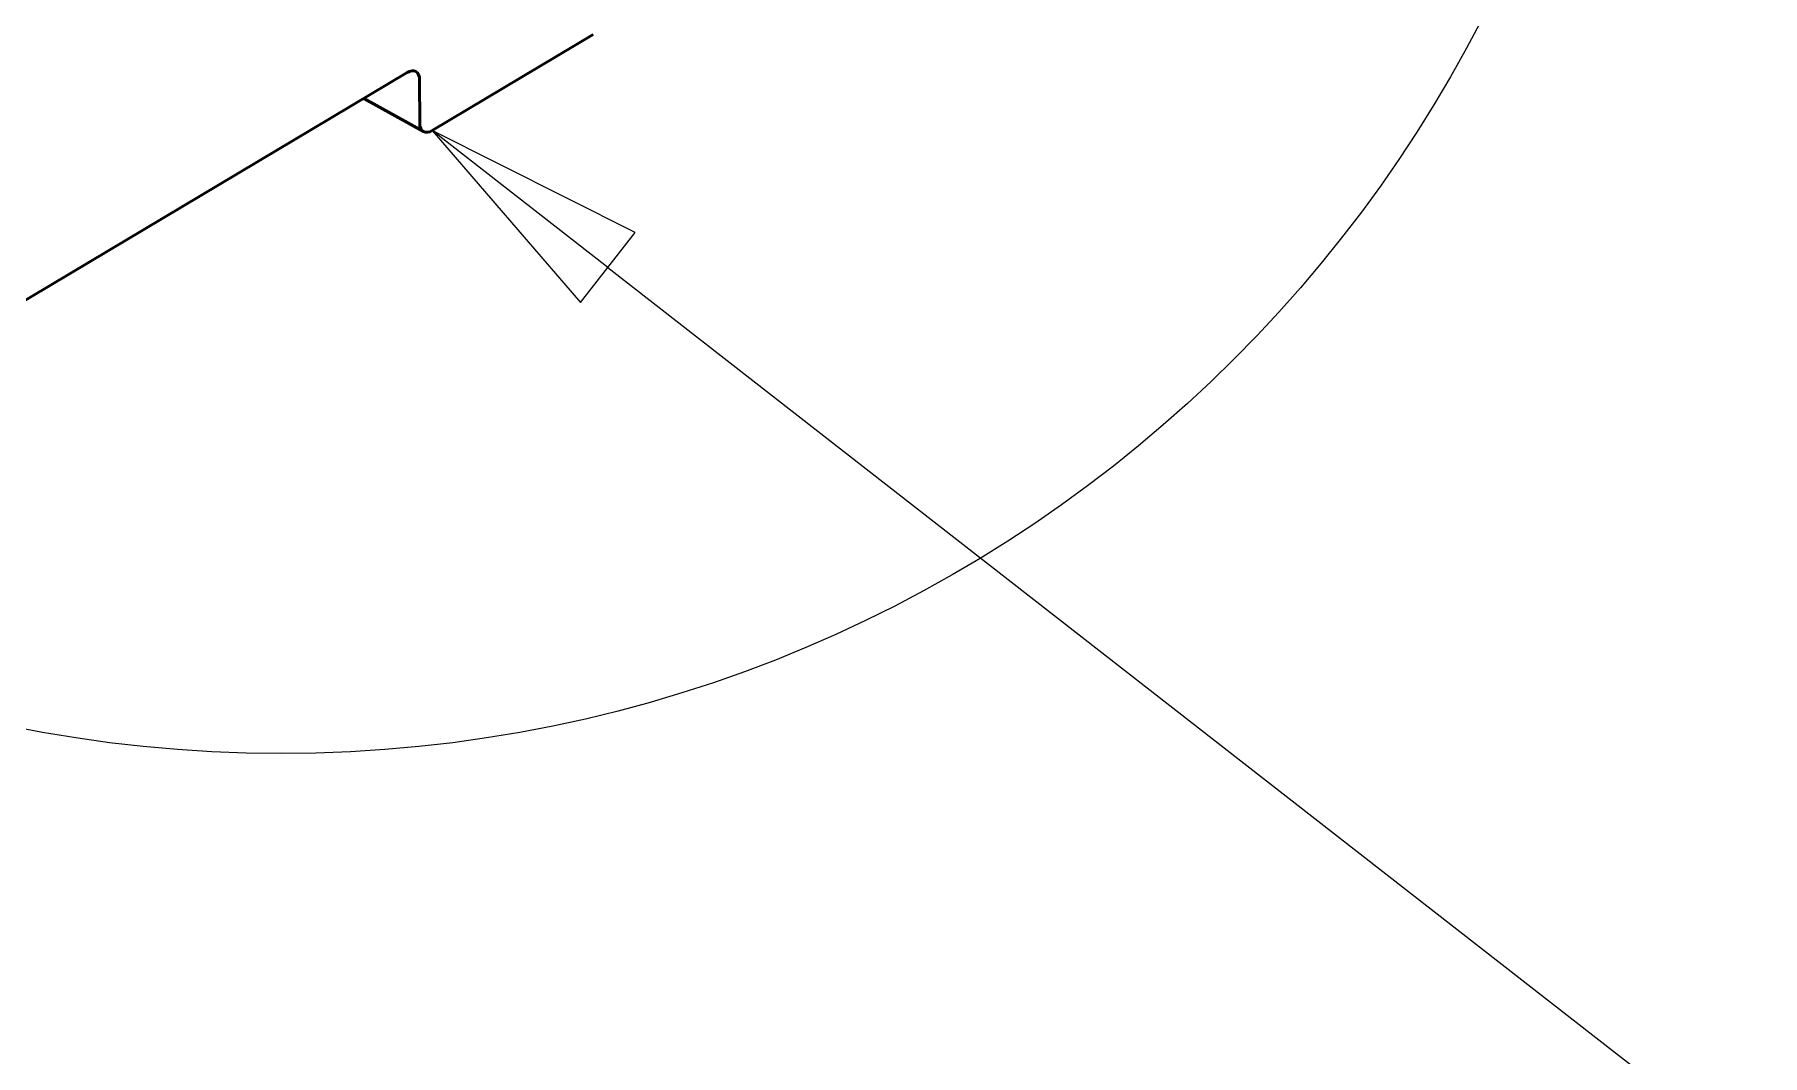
# Model space of a CAD drawing. Header units: millimetres. Extents: x -1901 to 2520, y -3919 to 1782.
# Drawn here: x 2008.3 to 2124.7, y 618.1 to 686.9 of the extents above; entities that cross this region are included whole.
import ezdxf

# ---------------------------------------------------------------- set-up
doc = ezdxf.new("R2010")
doc.units = ezdxf.units.MM
doc.header["$LTSCALE"] = 6
for name, color, linetype, lineweight in [('Detail Boundary (ISO)', 7, 'Continuous', 25), ('Symbol (ISO)', 7, 'Continuous', 25), ('Visible (ISO)', 7, 'Continuous', 50)]:
    doc.layers.add(name, color=color, linetype=linetype, lineweight=lineweight)

# ---------------------------------------------------------------- blocks, each defined once
blk = doc.blocks.new('Balloon24')
at = {"layer": 'Symbol (ISO)'}
for p, q in [((341.152, 111.861), (339.18, 113.398)), ((341.459, 112.255), (339.18, 113.398)), ((339.18, 113.398), (340.844, 111.466)), ((340.844, 111.466), (341.459, 112.255)), ((341.152, 111.861), (360.925, 96.448))]:
    blk.add_line(p, q, dxfattribs=at)
at = {"layer": 'Symbol (ISO)', "flags": 128}
blk.add_lwpolyline([(341.459, 112.255), (339.18, 113.398)], dxfattribs=at)
at = {"layer": 'Symbol (ISO)'}
blk.add_solid([(341.459, 112.255), (339.18, 113.398), (340.844, 111.466), (341.459, 112.255)], dxfattribs=at)
blk = doc.blocks.new('2dDetail0')
at = {"layer": 'Detail Boundary (ISO)'}
blk.add_circle((337.484, 121.534), 15.131, dxfattribs=at)

msp = doc.modelspace()

# ---------------------------------------------------------------- linework, layer by layer
at = {"layer": 'Visible (ISO)'}
for p, q in [((2035.078, 680.385), (2045.93, 686.856)), ((2003.344, 666.378), (2033.395, 684.296)), ((2034.233, 683.813), (2034.241, 680.869)), ((2034.493, 680.318), (2030.47, 682.552))]:
    msp.add_line(p, q, dxfattribs=at)
for centre, major_axis in [((2033.398, 683.315), (0.583, 1.049)), ((2035.076, 681.367), (-0.583, -1.049))]:
    msp.add_ellipse(centre, major_axis=major_axis, ratio=0.5697639, start_param=5.4883394, end_param=7.0591358, dxfattribs=at)

# ---------------------------------------------------------------- block references
at = {"layer": 'Detail Boundary (ISO)', "xscale": 6, "yscale": 6, "zscale": 6}
msp.add_blockref('2dDetail0', (0, 0), dxfattribs=at)
at = {"layer": 'Symbol (ISO)', "xscale": 6, "yscale": 6, "zscale": 6}
msp.add_blockref('Balloon24', (0, 0), dxfattribs=at)

doc.saveas('drawing.dxf')
